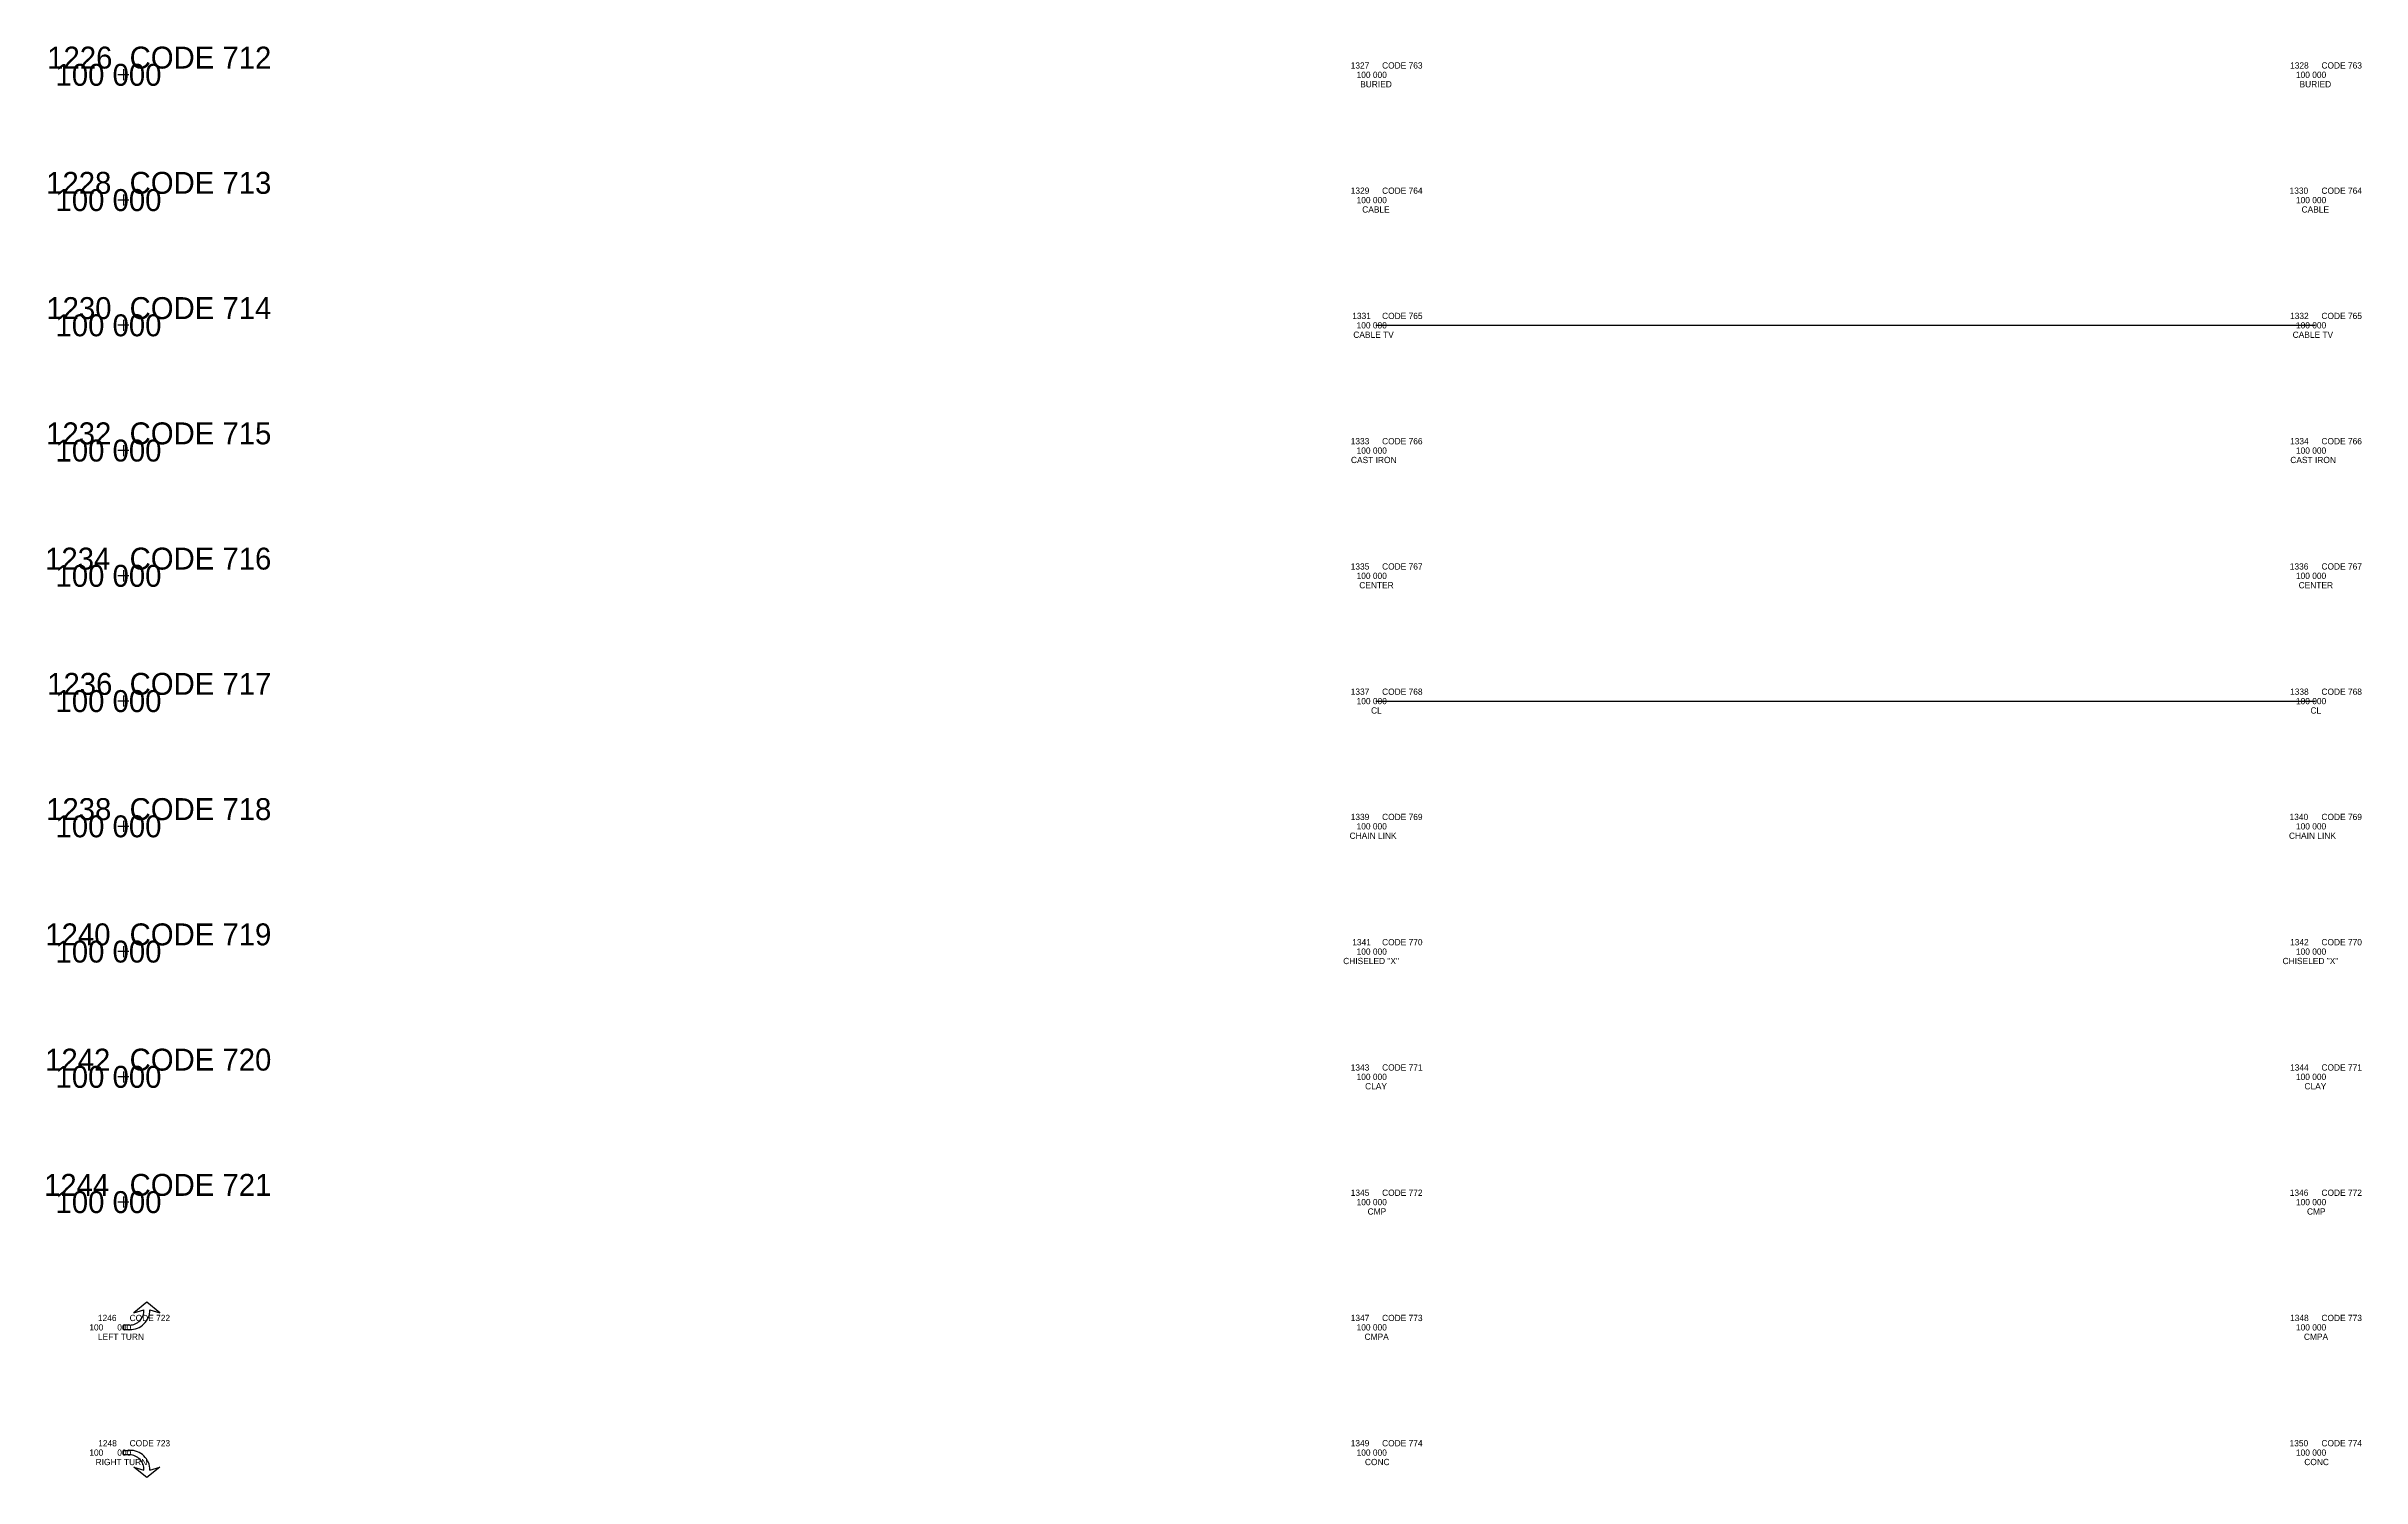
# Model space of a CAD drawing. Extents: x -12 to 6123, y -3 to 1005.
# Drawn here: x 4337.7 to 4707.4, y 776 to 1004.6 of the extents above; entities that cross this region are included whole.
import ezdxf

# ---------------------------------------------------------------- set-up
doc = ezdxf.new("R2010")
doc.units = 0
for name, color, linetype in [('Default', 7, 'Continuous'), ('Design_EX_Roadway Profile', 7, 'Continuous'), ('Topo_Field Comments', 7, 'Continuous'), ('Topo_Miscellaneous', 7, 'Continuous'), ('Topo_PMK Symbols', 7, 'Continuous'), ('Topo_Point Descriptions', 7, 'Continuous'), ('Topo_Point Elevations', 7, 'Continuous'), ('Topo_Point Numbers', 7, 'Continuous'), ('Utilities_EX_Underground CableTV', 7, 'Continuous')]:
    doc.layers.add(name, color=color, linetype=linetype)

msp = doc.modelspace()

# ---------------------------------------------------------------- linework, layer by layer
at = {"layer": 'Default'}
for p, q in [((4350.88, 1000), (4349.12, 1000)), ((4350, 1000.88), (4350, 999.12)), ((4350.88, 980), (4349.12, 980)), ((4350, 980.88), (4350, 979.12)), ((4350.88, 960), (4349.12, 960)), ((4350, 960.88), (4350, 959.12)), ((4350.88, 940), (4349.12, 940)), ((4350, 940.88), (4350, 939.12)), ((4350, 920.88), (4350, 919.12)), ((4350.88, 920), (4349.12, 920)), ((4350.88, 900), (4349.12, 900)), ((4350, 900.88), (4350, 899.12)), ((4350.88, 880), (4349.12, 880)), ((4350, 880.88), (4350, 879.12)), ((4350.88, 860), (4349.12, 860)), ((4350, 860.88), (4350, 859.12)), ((4350.88, 840), (4349.12, 840)), ((4350, 840.88), (4350, 839.12)), ((4350, 820.88), (4350, 819.12)), ((4350.88, 820), (4349.12, 820))]:
    msp.add_line(p, q, dxfattribs=at)
at = {"layer": 'Design_EX_Roadway Profile'}
for p, q in [((4550, 900), (4550, 900)), ((4550, 900), (4700, 900)), ((4700, 900), (4700, 900))]:
    msp.add_line(p, q, dxfattribs=at)
at = {"layer": 'Topo_Miscellaneous'}
for p, q in [((4550, 1000), (4550, 1000)), ((4700, 1000), (4700, 1000)), ((4550, 980), (4550, 980)), ((4700, 980), (4700, 980)), ((4550, 940), (4550, 940)), ((4700, 940), (4700, 940)), ((4550, 920), (4550, 920)), ((4700, 920), (4700, 920)), ((4550, 880), (4550, 880)), ((4700, 880), (4700, 880)), ((4550, 860), (4550, 860)), ((4700, 860), (4700, 860)), ((4550, 840), (4550, 840)), ((4700, 840), (4700, 840)), ((4550, 820), (4550, 820)), ((4700, 820), (4700, 820)), ((4550, 800), (4550, 800)), ((4700, 800), (4700, 800)), ((4550, 780), (4550, 780)), ((4700, 780), (4700, 780))]:
    msp.add_line(p, q, dxfattribs=at)
at = {"layer": 'Topo_PMK Symbols'}
for p, q in [((4351.01, 800.36), (4350, 800.36)), ((4351.01, 779.64), (4350, 779.64))]:
    msp.add_line(p, q, dxfattribs=at)
for points in [[(4354.25, 802.79), (4355.82, 802.31), (4353.76, 804), (4351.7, 802.31), (4353.28, 802.79)], [(4350, 800.36), (4350, 799.64), (4351.01, 799.64)], [(4350, 779.64), (4350, 780.36), (4351.01, 780.36)], [(4354.25, 777.21), (4355.82, 777.69), (4353.76, 776), (4351.7, 777.69), (4353.28, 777.21)]]:
    msp.add_lwpolyline(points, dxfattribs=at)
for centre, radius, start, end in [((4351.09, 802.79), 3.15, 268.604, 0.0351), ((4350.97, 802.67), 2.31, 271.0837, 3.0008), ((4351.09, 777.21), 3.15, 359.9649, 91.396), ((4350.97, 777.33), 2.31, 356.9992, 88.9163)]:
    msp.add_arc(centre, radius, start, end, dxfattribs=at)
at = {"layer": 'Utilities_EX_Underground CableTV'}
for p, q in [((4550, 960), (4550, 960)), ((4550, 960), (4700, 960)), ((4700, 960), (4700, 960))]:
    msp.add_line(p, q, dxfattribs=at)

# ---------------------------------------------------------------- texts
at = {"layer": 'Default'}
for s, p in [('1226', (4337.84, 1001)), ('CODE 712', (4351, 1001)), ('100 000', (4339.17, 998.25)), ('1228', (4337.67, 981)), ('CODE 713', (4351, 981)), ('100 000', (4339.17, 978.25)), ('1230', (4337.7, 961)), ('100 000', (4339.17, 958.25)), ('CODE 714', (4351, 961)), ('1232', (4337.67, 941)), ('CODE 715', (4351, 941)), ('100 000', (4339.17, 938.25)), ('1234', (4337.51, 921)), ('CODE 716', (4351, 921)), ('100 000', (4339.17, 918.25)), ('1236', (4337.84, 901)), ('CODE 717', (4351, 901)), ('100 000', (4339.17, 898.25)), ('1238', (4337.67, 881)), ('CODE 718', (4351, 881)), ('100 000', (4339.17, 878.25)), ('1240', (4337.54, 861)), ('100 000', (4339.17, 858.25)), ('CODE 719', (4351, 861)), ('1242', (4337.51, 841)), ('CODE 720', (4351, 841)), ('100 000', (4339.17, 838.25)), ('1244', (4337.34, 821)), ('CODE 721', (4351, 821)), ('100 000', (4339.17, 818.25))]:
    msp.add_text(s, height=3.5, dxfattribs=at).set_placement(p)
at = {"layer": 'Topo_Field Comments'}
for s, p in [('CODE 763', (4551, 1001)), ('CODE 763', (4701, 1001)), ('CODE 764', (4551, 981)), ('CODE 764', (4701, 981)), ('CODE 765', (4551, 961)), ('CODE 765', (4701, 961)), ('CODE 766', (4551, 941)), ('CODE 766', (4701, 941)), ('CODE 767', (4551, 921)), ('CODE 767', (4701, 921)), ('CODE 768', (4551, 901)), ('CODE 768', (4701, 901)), ('CODE 769', (4551, 881)), ('CODE 769', (4701, 881)), ('CODE 770', (4551, 861)), ('CODE 770', (4701, 861)), ('CODE 771', (4551, 841)), ('CODE 771', (4701, 841)), ('CODE 772', (4551, 821)), ('CODE 772', (4701, 821)), ('CODE 722', (4351, 801)), ('CODE 773', (4551, 801)), ('CODE 773', (4701, 801)), ('CODE 723', (4351, 781)), ('CODE 774', (4551, 781)), ('CODE 774', (4701, 781))]:
    msp.add_text(s, height=1, dxfattribs=at).set_placement(p)
at = {"layer": 'Topo_Point Descriptions'}
for s, p in [('BURIED', (4547.5, 998)), ('BURIED', (4697.5, 998)), ('CABLE', (4547.83, 978)), ('CABLE', (4697.83, 978)), ('CABLE TV', (4546.4, 958)), ('CABLE TV', (4696.4, 958)), ('CAST IRON', (4546.03, 938)), ('CAST IRON', (4696.03, 938)), ('CENTER', (4547.36, 918)), ('CENTER', (4697.36, 918)), ('CL', (4549.24, 898)), ('CL', (4699.24, 898)), ('CHAIN LINK', (4545.81, 878)), ('CHAIN LINK', (4695.81, 878)), ('CHISELED "X"', (4544.79, 858)), ('CHISELED "X"', (4694.79, 858)), ('CLAY', (4548.29, 838)), ('CLAY', (4698.29, 838)), ('CMP', (4548.69, 818)), ('CMP', (4698.69, 818)), ('LEFT TURN', (4345.94, 798)), ('CMPA', (4548.2, 798)), ('CMPA', (4698.2, 798)), ('RIGHT TURN', (4345.57, 778)), ('CONC', (4548.26, 778)), ('CONC', (4698.26, 778))]:
    msp.add_text(s, height=1, dxfattribs=at).set_placement(p)
at = {"layer": 'Topo_Point Elevations'}
for s, p in [('100 000', (4546.93, 999.5)), ('100 000', (4696.93, 999.5)), ('100 000', (4546.93, 979.5)), ('100 000', (4696.93, 979.5)), ('100 000', (4546.93, 959.5)), ('100 000', (4696.93, 959.5)), ('100 000', (4546.93, 939.5)), ('100 000', (4696.93, 939.5)), ('100 000', (4546.93, 919.5)), ('100 000', (4696.93, 919.5)), ('100 000', (4546.93, 899.5)), ('100 000', (4696.93, 899.5)), ('100 000', (4546.93, 879.5)), ('100 000', (4696.93, 879.5)), ('100 000', (4546.93, 859.5)), ('100 000', (4696.93, 859.5)), ('100 000', (4546.93, 839.5)), ('100 000', (4696.93, 839.5)), ('100 000', (4546.93, 819.5)), ('100 000', (4696.93, 819.5)), ('100      000', (4344.57, 799.5)), ('100 000', (4546.93, 799.5)), ('100 000', (4696.93, 799.5)), ('100      000', (4344.57, 779.5)), ('100 000', (4546.93, 779.5)), ('100 000', (4696.93, 779.5))]:
    msp.add_text(s, height=1, dxfattribs=at).set_placement(p)
at = {"layer": 'Topo_Point Numbers'}
for s, p in [('1327', (4545.99, 1001)), ('1328', (4695.99, 1001)), ('1329', (4545.99, 981)), ('1330', (4695.91, 981)), ('1331', (4546.24, 961)), ('1332', (4695.99, 961)), ('1333', (4545.99, 941)), ('1334', (4695.99, 941)), ('1335', (4545.99, 921)), ('1336', (4695.94, 921)), ('1337', (4545.99, 901)), ('1338', (4695.99, 901)), ('1339', (4545.99, 881)), ('1340', (4695.91, 881)), ('1341', (4546.24, 861)), ('1342', (4695.99, 861)), ('1343', (4545.99, 841)), ('1344', (4695.99, 841)), ('1345', (4545.99, 821)), ('1346', (4695.94, 821)), ('1246', (4345.94, 801)), ('1347', (4545.99, 801)), ('1348', (4695.99, 801)), ('1248', (4345.99, 781)), ('1349', (4545.99, 781)), ('1350', (4695.91, 781))]:
    msp.add_text(s, height=1, dxfattribs=at).set_placement(p)

doc.saveas('drawing.dxf')
